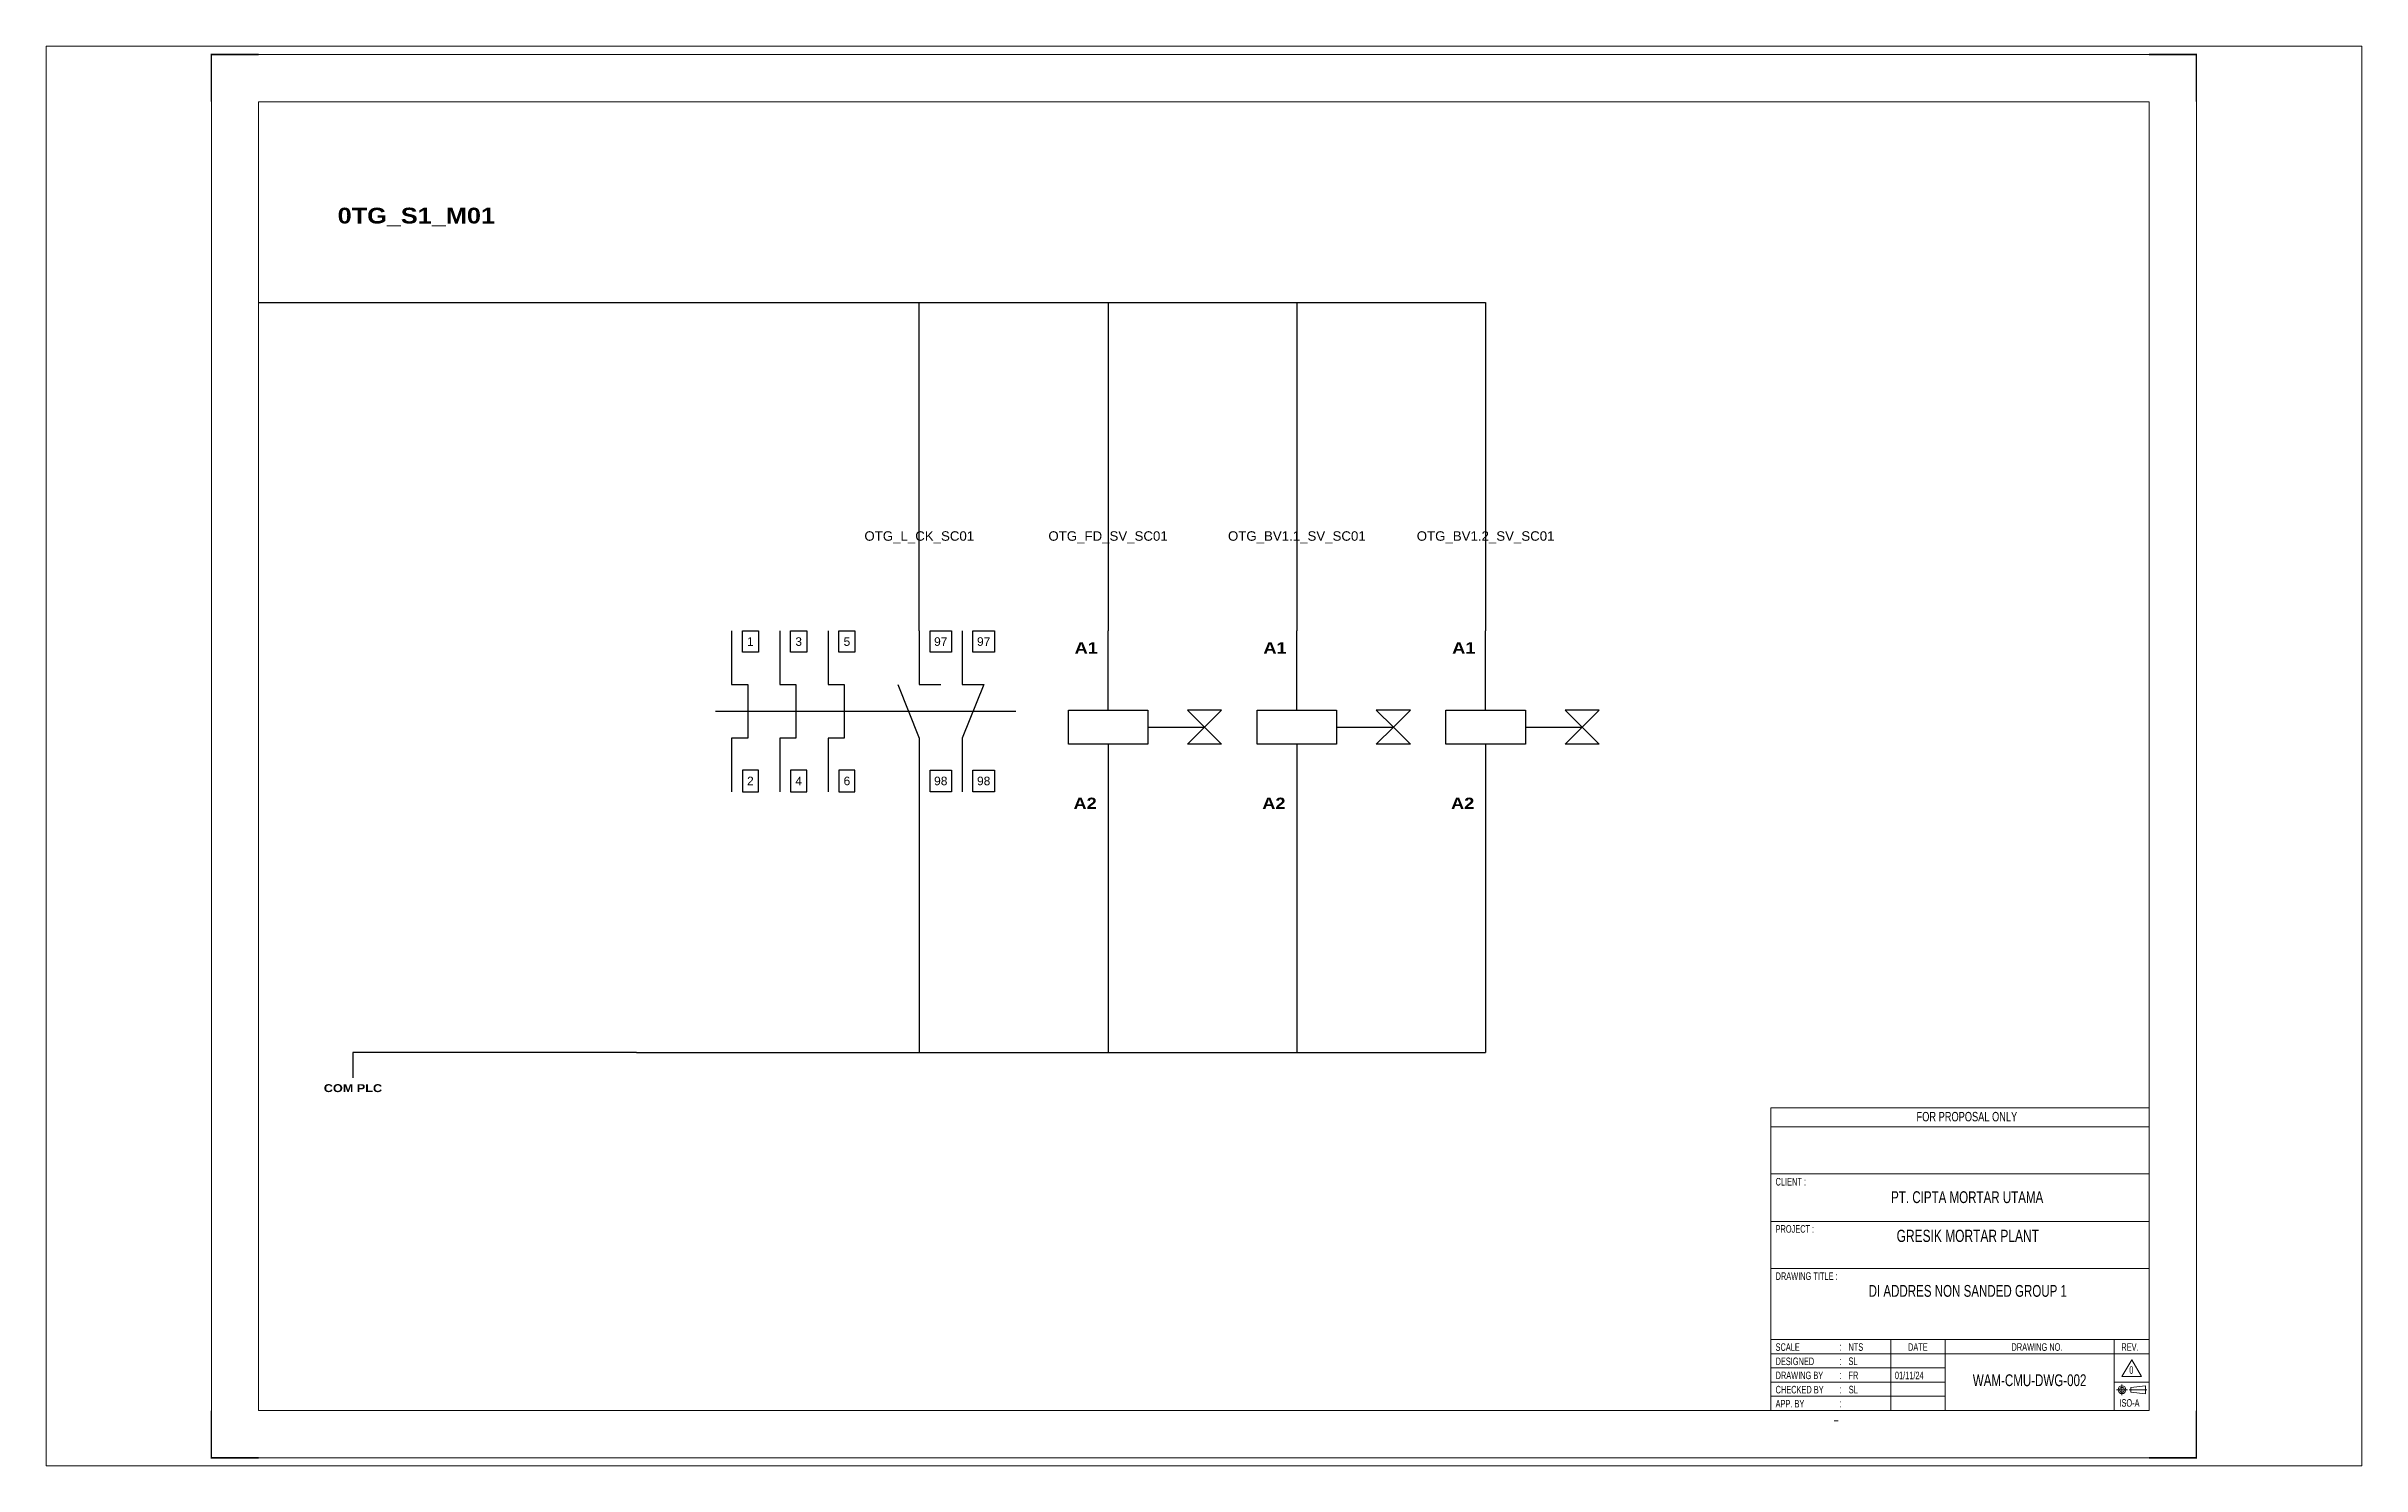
# Paper-space layout 'Plan 1 Equipment 7' of a CAD drawing. Header units: centimetres. Extents: x 0 to 28.7, y 0 to 17.6.
# The model-space entities are those that its viewports show. They can reach past a viewport. Long polylines and large blocks are cut down to what shows.
import ezdxf
from ezdxf.enums import TextEntityAlignment as Align

# ---------------------------------------------------------------- set-up
doc = ezdxf.new("R2010")
doc.units = ezdxf.units.CM
doc.header["$LTSCALE"] = 25.4
doc.linetypes.add('CENTER', pattern=[2, 1.25, -0.25, 0.25, -0.25])
doc.linetypes.add('HIDDEN', pattern=[0.375, 0.25, -0.125])
for name, color, linetype in [('1', 7, 'Continuous'), ('Etiket-Line-L', 7, 'Continuous'), ('EtIket-Line-S', 2, 'Continuous'), ('Etiket-Text-List0', 2, 'Continuous'), ('Etiket-Text-List1', 3, 'Continuous'), ('Etiket-Text-List2', 1, 'Continuous')]:
    doc.layers.add(name, color=color, linetype=linetype)
for name, color, linetype, lineweight in [('Center_line', 2, 'CENTER', 5), ('Etiket', 7, 'Continuous', 5), ('Object', 4, 'Continuous', 25)]:
    doc.layers.add(name, color=color, linetype=linetype, lineweight=lineweight)
doc.styles.add('Bold', font='ariblk.ttf', dxfattribs={"height": 25.4})
doc.styles.add('DIM', font='romans', dxfattribs={"height": 6.096})
doc.styles.get("Standard").update_dxf_attribs({"font": 'arial.ttf', "height": 25.4})

# ---------------------------------------------------------------- blocks, each defined once
blk = doc.blocks.new('x5 Out Line')
at = {"const_width": 0.3}
for points in [[(9.65, 286.71), (0, 286.71), (0, 277.06)], [(405.45, 277.06), (405.45, 286.71), (395.8, 286.71)], [(0, 9.65), (0, 0), (9.65, 0)], [(405.45, 9.65), (405.45, 0), (395.8, 0)]]:
    blk.add_lwpolyline(points, dxfattribs=at)
at = {"lineweight": 15}
blk.add_lwpolyline([(395.8, 9.65), (395.8, 277.06), (9.65, 277.06), (9.65, 9.65)], close=True, dxfattribs=at)
at = {"layer": 'EtIket-Line-S', "lineweight": 9, "ltscale": 0.5}
blk.add_lwpolyline([(0, 0), (405.45, 0), (405.45, 286.71), (0, 286.71)], close=True, dxfattribs=at)
blk = doc.blocks.new('A$C6CDB76E5')
at = {"lineweight": 15}
for p, q in [((-196.2, 0), (-196.2, 157.1)), ((-196.2, 157.1), (0, 157.1)), ((0, 0), (0, 157.1)), ((-196.2, 147.3), (0, 147.3)), ((-196.2, 122.8), (0, 122.8)), ((-196.2, 98.2), (0, 98.2)), ((-196.2, 73.7), (0, 73.7)), ((-196.2, 36.8), (0, 36.8)), ((-134, 0), (-134, 36.8)), ((-105.9, 0), (-105.9, 36.8)), ((-18.1, 0), (-18.1, 36.8)), ((-196.2, 29.4), (0, 29.4)), ((-196.2, 22.1), (-105.9, 22.1)), ((-196.2, 14.7), (-105.9, 14.7)), ((-18.1, 14.7), (0, 14.7)), ((-196.2, 7.4), (-105.9, 7.4))]:
    blk.add_line(p, q, dxfattribs=at)
at = {"layer": 'Center_line', "lineweight": 13}
for p, q in [((-14.1, 13.5), (-14.1, 8)), ((-16.9, 10.8), (-11.3, 10.8)), ((-10.3, 10.8), (-1.2, 10.8))]:
    blk.add_line(p, q, dxfattribs=at)
at = {"layer": 'Etiket-Line-L', "lineweight": 15}
for p, q in [((0, 0), (0, 122.6)), ((-196.2, 0), (0, 0))]:
    blk.add_line(p, q, dxfattribs=at)
blk.add_lwpolyline([(-9, 26.4), (-4, 17.7), (-14.1, 17.7)], close=True, dxfattribs=at)
at = {"layer": 'Object', "lineweight": 15}
blk.add_lwpolyline([(-9.5, 9.5), (-1.9, 8.7), (-1.9, 12.8), (-9.5, 12)], close=True, dxfattribs=at)
for radius in [2.03, 1.27]:
    blk.add_circle((-14.1, 10.8), radius, dxfattribs=at)
at = {"layer": '1', "color": 3, "lineweight": 9, "width": 0.7}
blk.add_text('ISO-A', height=3.91, dxfattribs=at).set_placement((-15.4, 2))
at = {"layer": 'Etiket-Text-List0', "lineweight": 13, "width": 0.7}
for s, height, p in [('CLIENT :', 3.92, (-193.8, 116.8)), ('PROJECT :', 3.92, (-193.8, 92.3)), ('DRAWING TITLE :', 3.923, (-193.8, 67.8)), ('SCALE', 3.92, (-193.8, 31)), ('DESIGNED', 3.92, (-193.8, 23.6)), (':', 4.17, (-160.6, 31)), (':', 4.17, (-160.6, 23.6)), ('DATE', 3.92, (-125.1, 31)), ('DRAWING NO.', 3.923, (-71.4, 31)), ('REV.', 3.92, (-14.4, 31)), ('CHECKED BY ', 3.923, (-193.8, 8.9)), ('DRAWING BY', 3.92, (-193.8, 16.3)), (':', 4.17, (-160.6, 16.3)), (':', 4.17, (-160.6, 8.9)), ('APP. BY ', 3.92, (-193.8, 1.6)), (':', 4.17, (-160.6, 1.6))]:
    blk.add_text(s, height=height, dxfattribs=at).set_placement(p)
at = {"layer": 'Etiket-Text-List1', "lineweight": 9, "width": 0.7}
for tag, p in [('1:XXXX', (-156, 31)), ('EN', (-156, 23.6)), ('DD/MM/YY', (-131.3, 23.6)), ('EN', (-156, 16.3)), ('EN', (-155.8, 8.9)), ('DD/MM/YY', (-131.3, 16.3)), ('DD/MM/YY', (-131.3, 8.9)), ('1', (-10.3, 19.1)), ('EN', (-155.7, 1.6)), ('DD/MM/YY', (-131.3, 1.6))]:
    blk.add_attdef(tag, p, '', height=3.92, dxfattribs=at)
at = {"layer": 'Etiket-Text-List2', "lineweight": 13, "width": 0.7}
for tag, height, p in [('FOR FABRICATION', 4.9, (-94.6, 150.1)), ('CLIENT_NAME', 6.13, (-94.1, 107.7)), ('PROJECT_1', 4.9, (-94.1, 87.5)), ('PROJECT_2', 4.9, (-94.1, 79.2)), ('DRAWING_TITLE1', 6.13, (-94.1, 59)), ('DRAWING_TITLE2', 6.13, (-94.1, 49.9)), ('DRAWING_TITLE3', 6.13, (-94.1, 40.1)), ('LDP-X-XXX-AR-01', 6.13, (-62, 12.7))]:
    blk.add_attdef(tag, text='', height=height, dxfattribs=at).set_placement(p, align=Align.CENTER)

msp = doc.modelspace()

# ---------------------------------------------------------------- linework, layer by layer
at = {"color": 146, "ltscale": 50, "true_color": 0x105689}
for p, q in [((46167.4, 34602.3), (46764.4, 34602.3)), ((46764.4, 34602.3), (47361.4, 34602.3)), ((47361.4, 34602.3), (47958.4, 34602.3)), ((47958.4, 34602.3), (48555.4, 34602.3)), ((48555.4, 34602.3), (49152.4, 34602.3)), ((49152.4, 34602.3), (49749.4, 34602.3)), ((49749.4, 34602.3), (50047.9, 34602.3)), ((47362.4, 32229.5), (46465.9, 32229.5)), ((46465.9, 32229.5), (46465.9, 32149.5)), ((47362.4, 32229.5), (48557.4, 32229.5)), ((48557.4, 32229.5), (48557.4, 32229.5)), ((48557.4, 32229.5), (49752.4, 32229.5)), ((49752.4, 32229.5), (50047.9, 32229.5))]:
    msp.add_line(p, q, dxfattribs=at)
at = {"color": 146, "linetype": 'HIDDEN', "ltscale": 50, "true_color": 0x105689}
for p, q in [((48256.9, 33563.7), (48256.9, 34602.3)), ((48853.9, 34602.3), (48853.9, 33563.7)), ((49450.9, 34602.3), (49450.9, 33563.7)), ((50047.9, 34602.3), (50047.9, 33563.7)), ((48256.9, 33054.9), (48256.9, 32229.5)), ((48853.9, 32961.2), (48853.9, 32229.5)), ((49450.9, 32961.2), (49450.9, 32229.5)), ((50047.9, 32953.4), (50047.9, 32229.5))]:
    msp.add_line(p, q, dxfattribs=at)
at = {"ltscale": 50}
for p, q in [((48256.9, 33563.7), (48256.9, 33394.1)), ((48392.6, 33563.7), (48392.6, 33394.1)), ((48853.9, 33312.4), (48853.9, 33563.7)), ((49450.9, 33312.4), (49450.9, 33563.7)), ((50047.9, 33312.4), (50047.9, 33563.7)), ((48256.9, 33224.5), (48256.9, 33054.9)), ((48392.6, 33224.5), (48392.6, 33054.9)), ((48853.9, 33204.7), (48853.9, 32953.4)), ((49450.9, 33204.7), (49450.9, 32953.4)), ((50047.9, 33204.7), (50047.9, 32953.4))]:
    msp.add_line(p, q, dxfattribs=at)
at = {"linetype": 'HIDDEN', "ltscale": 50}
for p, q in [((47612.5, 33309.3), (48562.2, 33309.3)), ((48979.6, 33258.6), (49159.1, 33258.6)), ((49576.6, 33258.6), (49756.1, 33258.6)), ((50173.6, 33258.6), (50353.1, 33258.6))]:
    msp.add_line(p, q, dxfattribs=at)
at = {"color": 1, "ltscale": 50}
for points in [[(47663.4, 33563.7), (47663.4, 33394.1), (47714.3, 33394.1), (47714.3, 33224.5), (47663.4, 33224.5), (47663.4, 33054.9)], [(47816, 33563.7), (47816, 33394.1), (47866.9, 33394.1), (47866.9, 33224.5), (47816, 33224.5), (47816, 33054.9)], [(47968.6, 33563.7), (47968.6, 33394.1), (48019.5, 33394.1), (48019.5, 33224.5), (47968.6, 33224.5), (47968.6, 33054.9)]]:
    msp.add_lwpolyline(points, dxfattribs=at)
at = {"ltscale": 50}
for points in [[(47697.3, 33563.7), (47748.2, 33563.7), (47748.2, 33495.9), (47697.3, 33495.9)], [(47849.9, 33563.7), (47900.8, 33563.7), (47900.8, 33495.9), (47849.9, 33495.9)], [(48002.6, 33563.7), (48053.4, 33563.7), (48053.4, 33495.9), (48002.6, 33495.9)], [(48290.9, 33563.7), (48358.7, 33563.7), (48358.7, 33495.9), (48290.9, 33495.9)], [(48426.5, 33563.7), (48494.4, 33563.7), (48494.4, 33495.9), (48426.5, 33495.9)], [(48728.3, 33312.4), (48979.6, 33312.4), (48979.6, 33204.7), (48728.3, 33204.7)], [(49159.1, 33258.6), (49212.9, 33312.4), (49105.2, 33312.4)], [(49159.1, 33258.6), (49212.9, 33204.7), (49105.2, 33204.7)], [(49325.3, 33312.4), (49576.6, 33312.4), (49576.6, 33204.7), (49325.3, 33204.7)], [(49756.1, 33258.6), (49809.9, 33312.4), (49702.2, 33312.4)], [(49756.1, 33258.6), (49809.9, 33204.7), (49702.2, 33204.7)], [(49922.3, 33312.4), (50173.6, 33312.4), (50173.6, 33204.7), (49922.3, 33204.7)], [(50353.1, 33258.6), (50406.9, 33312.4), (50299.2, 33312.4)], [(50353.1, 33258.6), (50406.9, 33204.7), (50299.2, 33204.7)], [(47697.3, 33054.9), (47748.2, 33054.9), (47748.2, 33122.8), (47697.3, 33122.8)], [(47849.9, 33054.9), (47900.8, 33054.9), (47900.8, 33122.8), (47849.9, 33122.8)], [(48002.6, 33054.9), (48053.4, 33054.9), (48053.4, 33122.8), (48002.6, 33122.8)], [(48290.9, 33122.8), (48358.7, 33122.8), (48358.7, 33054.9), (48290.9, 33054.9)], [(48426.5, 33122.8), (48494.4, 33122.8), (48494.4, 33054.9), (48426.5, 33054.9)]]:
    msp.add_lwpolyline(points, close=True, dxfattribs=at)
for points in [[(48189.1, 33394.1), (48256.9, 33224.5)], [(48256.9, 33394.1), (48324.8, 33394.1)], [(48392.6, 33394.1), (48460.5, 33394.1), (48392.6, 33224.5)]]:
    msp.add_lwpolyline(points, dxfattribs=at)

# ---------------------------------------------------------------- block references
at = {"layer": 'Etiket', "lineweight": 0}
ref = msp.add_blockref('A$C6CDB76E5', (52146.3, 31097), dxfattribs=dict(at, xscale=6.095870930054101, yscale=6.095870930054101, zscale=6.095870930054101))
ref.add_attrib('FOR FABRICATION', 'FOR PROPOSAL ONLY', dxfattribs={"layer": 'Etiket-Text-List2', "lineweight": 13, "height": 29.894, "width": 0.7}).set_placement((51569.9, 32011.9), align=Align.CENTER)
ref.add_attrib('CLIENT_NAME', 'PT. CIPTA MORTAR UTAMA', dxfattribs={"layer": 'Etiket-Text-List2', "lineweight": 13, "height": 37.368, "width": 0.7}).set_placement((51570.9, 31753.4), align=Align.CENTER)
ref.add_attrib('PROJECT_1', 'GRESIK MORTAR PLANT', dxfattribs={"layer": 'Etiket-Text-List2', "lineweight": 13, "height": 38.709, "width": 0.7}).set_placement((51572.8, 31630.4), align=Align.CENTER)
ref.add_attrib('DRAWING_TITLE1', 'DI ADDRES NON SANDED GROUP 1', dxfattribs={"layer": 'Etiket-Text-List2', "lineweight": 13, "height": 37.368, "width": 0.7}).set_placement((51572.8, 31456.9), align=Align.CENTER)
ref.add_attrib('1:XXXX', 'NTS', (51195.4, 31286), dxfattribs={"layer": 'Etiket-Text-List1', "lineweight": 13, "height": 23.92, "width": 0.7})
ref.add_attrib('EN', 'SL', (51195.4, 31241.1), dxfattribs={"layer": 'Etiket-Text-List1', "lineweight": 13, "height": 23.92, "width": 0.7})
ref.add_attrib('EN', 'FR', (51195.4, 31196.3), dxfattribs={"layer": 'Etiket-Text-List1', "lineweight": 13, "height": 23.92, "width": 0.7})
ref.add_attrib('DD/MM/YY', '01/11/24', (51342.2, 31196.3), dxfattribs={"layer": 'Etiket-Text-List1', "lineweight": 13, "height": 23.92, "width": 0.7})
ref.add_attrib('EN', 'SL', (51196.3, 31151.4), dxfattribs={"layer": 'Etiket-Text-List1', "lineweight": 13, "height": 23.92, "width": 0.7})
ref.add_attrib('LDP-X-XXX-AR-01', 'WAM-CMU-DWG-002', dxfattribs={"layer": 'Etiket-Text-List2', "lineweight": 15, "height": 37.368, "width": 0.7}).set_placement((51768.3, 31174.3), align=Align.CENTER)
ref.add_attrib('1', '0', (52083.5, 31213.2), dxfattribs={"layer": 'Etiket-Text-List1', "lineweight": 13, "height": 23.9, "width": 0.7})
at = {"layer": 'Etiket-Line-L', "lineweight": 0}
ref = msp.add_blockref('x5 Out Line', (46018, 30947.6), dxfattribs=dict(at, xscale=15.48351216233742, yscale=15.48351216233742, zscale=15.48351216233742))
ref.add_attrib('FILE_NAME', '-', (51148.1, 31055.5), dxfattribs={"layer": 'Etiket-Text-List1', "lineweight": 13, "height": 21.7, "style": 'DIM', "width": 0.7})

# ---------------------------------------------------------------- texts
at = {"ltscale": 500, "style": 'Bold'}
msp.add_text('0TG_S1_M01', height=50, dxfattribs=at).set_placement((46417.4, 34852.3))
at = {"ltscale": 50}
for s, p in [('OTG_L_CK_SC01', (48256.9, 33863.7)), ('OTG_FD_SV_SC01', (48853.9, 33863.7)), ('OTG_BV1.1_SV_SC01', (49450.9, 33863.7)), ('OTG_BV1.2_SV_SC01', (50047.9, 33863.7))]:
    msp.add_text(s, height=30, dxfattribs=at).set_placement(p, align=Align.MIDDLE_CENTER)
at = {"ltscale": 500}
for s, height, p in [('1', 27.1, (47722.7, 33529.8)), ('3', 27.1, (47875.4, 33529.8)), ('5', 27.1, (48028, 33529.8)), ('97', 27.13, (48324.8, 33529.8)), ('97', 27.13, (48460.5, 33529.8)), ('2', 27.1, (47722.7, 33088.8)), ('4', 27.1, (47875.4, 33088.8)), ('6', 27.1, (48028, 33088.8)), ('98', 27.13, (48324.8, 33088.8)), ('98', 27.13, (48460.5, 33088.8))]:
    msp.add_text(s, height=height, dxfattribs=at).set_placement(p, align=Align.MIDDLE_CENTER)
at = {"ltscale": 500, "style": 'Bold'}
for p in [(48821.6, 33527.8), (49418.6, 33527.8), (50015.6, 33527.8)]:
    msp.add_text('A1', height=35.9, dxfattribs=at).set_placement(p, align=Align.TOP_RIGHT)
for p in [(48818, 32989.3), (49415, 32989.3), (50012, 32989.3)]:
    msp.add_text('A2', height=35.9, dxfattribs=at).set_placement(p, align=Align.BOTTOM_RIGHT)
at = {"ltscale": 50, "style": 'Bold'}
msp.add_text('COM PLC', height=25, dxfattribs=at).set_placement((46465.9, 32129.5), align=Align.TOP_CENTER)

psp = doc.layouts.new('Plan 1 Equipment 7')

# ---------------------------------------------------------------- viewports
at = {"layer": '0', "ltscale": 50}
psp.add_viewport(center=(14.35, 8.8), size=(28.7, 17.59982), view_center_point=(49157.29, 33167.75), view_height=4490.40092, dxfattribs=at)

doc.saveas('drawing.dxf')
